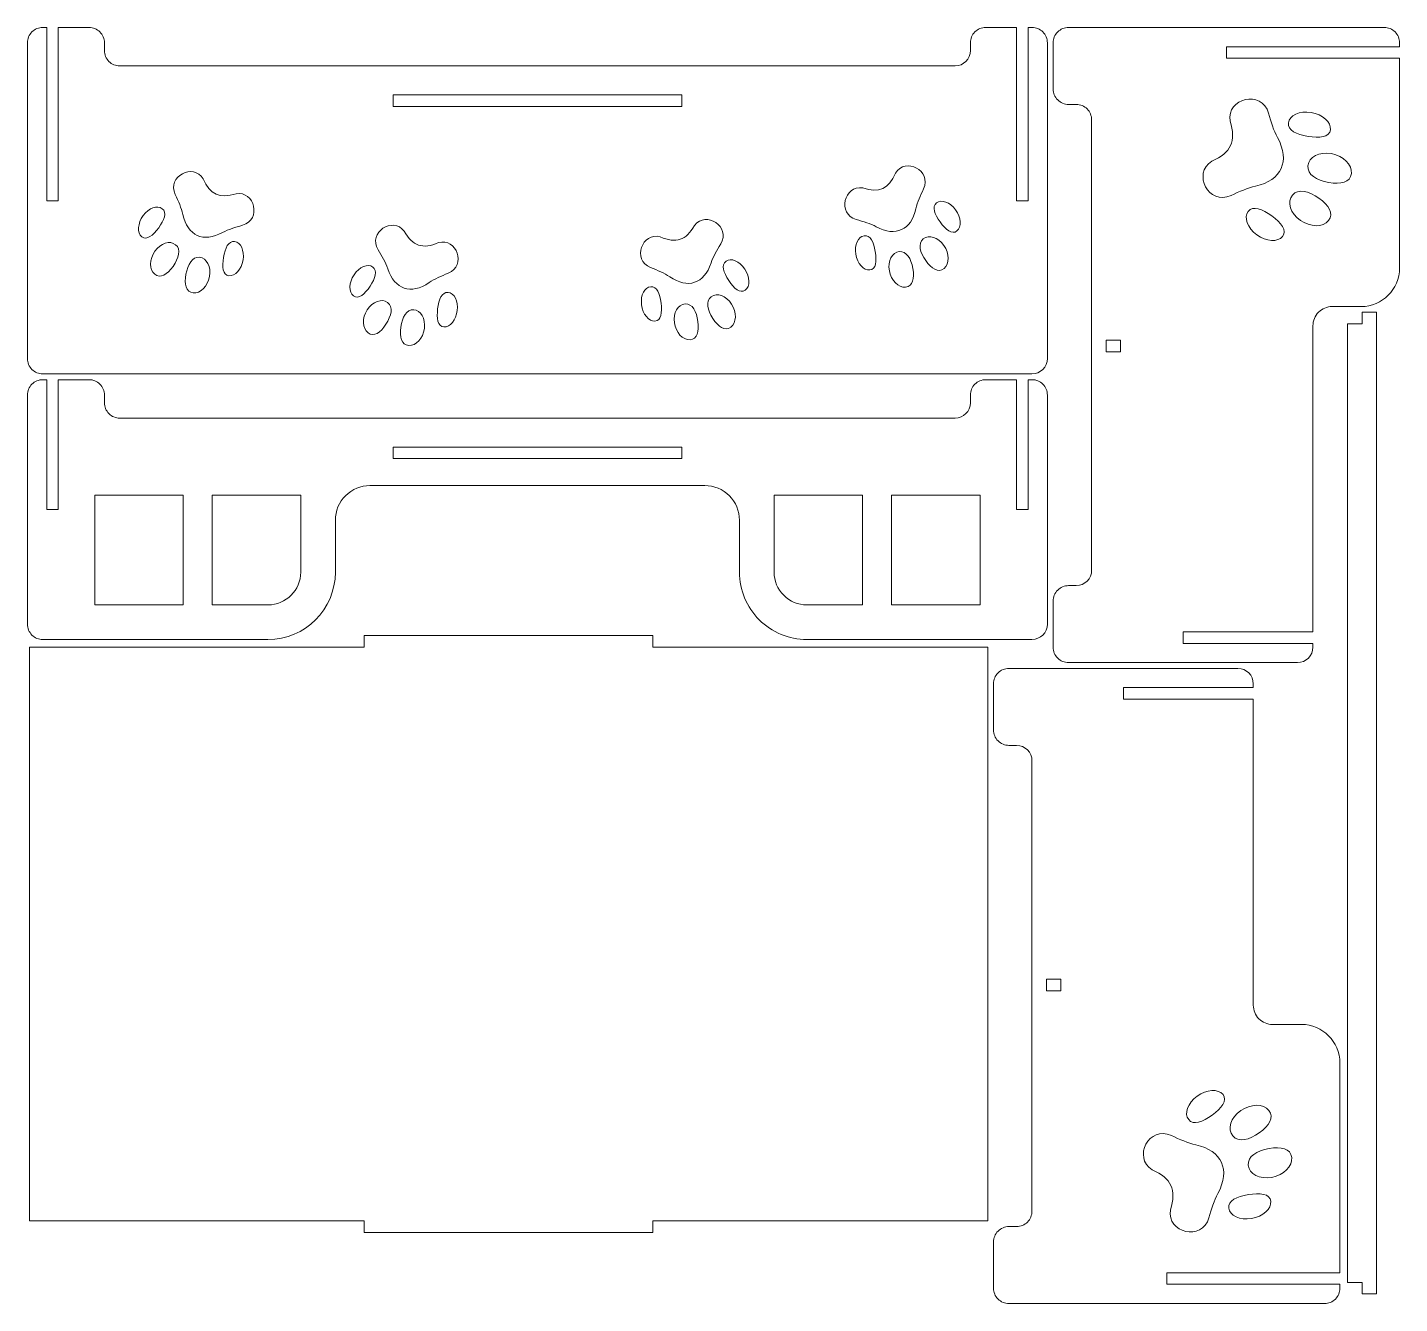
# Model space of a CAD drawing. Header units: millimetres. Extents: x -356 to 356, y -332 to 332.
import ezdxf

# ---------------------------------------------------------------- set-up
doc = ezdxf.new("R2010")
doc.units = ezdxf.units.MM
doc.header["$MEASUREMENT"] = 0
doc.layers.add('Camada 1', color=7, linetype='Continuous')

msp = doc.modelspace()

# ---------------------------------------------------------------- linework, layer by layer
at = {"layer": 'Camada 1', "color": 250, "lineweight": 20}
for points, knots in [([(125.5, 311.5), (125.5, 311.5), (-308.5, 311.5), (-308.5, 311.5), (-308.5, 311.5), (-310.6217, 311.5), (-312.6566, 312.3429), (-314.1569, 313.8431), (-314.1569, 313.8431), (-315.6571, 315.3434), (-316.5, 317.3783), (-316.5, 319.5), (-316.5, 319.5), (-316.5, 319.5), (-316.5, 323.5), (-316.5, 323.5), (-316.5, 323.5), (-316.5, 325.6217), (-317.3429, 327.6566), (-318.8431, 329.1569), (-318.8431, 329.1569), (-320.3434, 330.6571), (-322.3783, 331.5), (-324.5, 331.5), (-324.5, 331.5), (-324.5, 331.5), (-340.5, 331.5), (-340.5, 331.5), (-340.5, 331.5), (-340.5, 331.5), (-340.5, 241.5), (-340.5, 241.5), (-340.5, 241.5), (-340.5, 241.5), (-346.5, 241.5), (-346.5, 241.5), (-346.5, 241.5), (-346.5, 241.5), (-346.5, 331.5), (-346.5, 331.5), (-346.5, 331.5), (-346.5, 331.5), (-348.5, 331.5), (-348.5, 331.5), (-348.5, 331.5), (-350.6217, 331.5), (-352.6566, 330.6571), (-354.1569, 329.1569), (-354.1569, 329.1569), (-355.6571, 327.6566), (-356.5, 325.6217), (-356.5, 323.5), (-356.5, 323.5), (-356.5, 323.5), (-356.5, 159.5), (-356.5, 159.5), (-356.5, 159.5), (-356.5, 157.3783), (-355.6571, 155.3434), (-354.1569, 153.8431), (-354.1569, 153.8431), (-352.6566, 152.3429), (-350.6217, 151.5), (-348.5, 151.5), (-348.5, 151.5), (-150.8762, 151.5), (164.834, 151.5), (165.5, 151.5), (165.5, 151.5), (169.9183, 151.5), (173.5, 155.0817), (173.5, 159.5), (173.5, 159.5), (173.5, 159.5), (173.5, 323.5), (173.5, 323.5), (173.5, 323.5), (173.5, 325.6217), (172.6571, 327.6566), (171.1569, 329.1569), (171.1569, 329.1569), (169.6566, 330.6571), (167.6217, 331.5), (165.5, 331.5), (165.5, 331.5), (165.5, 331.5), (163.5, 331.5), (163.5, 331.5), (163.5, 331.5), (163.5, 331.5), (163.5, 241.5), (163.5, 241.5), (163.5, 241.5), (163.5, 241.5), (157.5, 241.5), (157.5, 241.5), (157.5, 241.5), (157.5, 241.5), (157.5, 331.5), (157.5, 331.5), (157.5, 331.5), (157.5, 331.5), (141.5, 331.5), (141.5, 331.5), (141.5, 331.5), (139.3784, 331.5), (137.3433, 330.6571), (135.8431, 329.1569), (135.8431, 329.1569), (134.3429, 327.6567), (133.5, 325.6217), (133.5, 323.5), (133.5, 323.5), (133.5, 323.5), (133.5, 319.5), (133.5, 319.5), (133.5, 319.5), (133.5, 315.0817), (129.9183, 311.5), (125.5, 311.5)], [0, 0, 0, 0, 0.03225806, 0.03225806, 0.03225806, 0.03225806, 0.06451613, 0.06451613, 0.06451613, 0.06451613, 0.09677419, 0.09677419, 0.09677419, 0.09677419, 0.12903226, 0.12903226, 0.12903226, 0.12903226, 0.16129032, 0.16129032, 0.16129032, 0.16129032, 0.19354839, 0.19354839, 0.19354839, 0.19354839, 0.22580645, 0.22580645, 0.22580645, 0.22580645, 0.25806452, 0.25806452, 0.25806452, 0.25806452, 0.29032258, 0.29032258, 0.29032258, 0.29032258, 0.32258065, 0.32258065, 0.32258065, 0.32258065, 0.35483871, 0.35483871, 0.35483871, 0.35483871, 0.38709677, 0.38709677, 0.38709677, 0.38709677, 0.41935484, 0.41935484, 0.41935484, 0.41935484, 0.4516129, 0.4516129, 0.4516129, 0.4516129, 0.48387097, 0.48387097, 0.48387097, 0.48387097, 0.51612903, 0.51612903, 0.51612903, 0.51612903, 0.5483871, 0.5483871, 0.5483871, 0.5483871, 0.58064516, 0.58064516, 0.58064516, 0.58064516, 0.61290323, 0.61290323, 0.61290323, 0.61290323, 0.64516129, 0.64516129, 0.64516129, 0.64516129, 0.67741935, 0.67741935, 0.67741935, 0.67741935, 0.70967742, 0.70967742, 0.70967742, 0.70967742, 0.74193548, 0.74193548, 0.74193548, 0.74193548, 0.77419355, 0.77419355, 0.77419355, 0.77419355, 0.80645161, 0.80645161, 0.80645161, 0.80645161, 0.83870968, 0.83870968, 0.83870968, 0.83870968, 0.87096774, 0.87096774, 0.87096774, 0.87096774, 0.90322581, 0.90322581, 0.90322581, 0.90322581, 0.93548387, 0.93548387, 0.93548387, 0.93548387, 1, 1, 1, 1]), ([(196.5, 283.5), (196.5, 283.5), (196.5, 49.5), (196.5, 49.5), (196.5, 49.5), (196.5, 45.0817), (192.9183, 41.5), (188.5, 41.5), (188.5, 41.5), (188.5, 41.5), (184.5, 41.5), (184.5, 41.5), (184.5, 41.5), (182.3783, 41.5), (180.3434, 40.6571), (178.8431, 39.1569), (178.8431, 39.1569), (177.3429, 37.6566), (176.5, 35.6217), (176.5, 33.5), (176.5, 33.5), (176.5, 33.5), (176.5, 16.5), (176.5, 16.5), (176.5, 16.5), (176.5, 16.5), (176.5, 11.5), (176.5, 11.5), (176.5, 11.5), (176.5, 11.5), (176.5, 9.5), (176.5, 9.5), (176.5, 9.5), (176.5, 7.3783), (177.3429, 5.3434), (178.8431, 3.8431), (178.8431, 3.8431), (180.3434, 2.3429), (182.3783, 1.5), (184.5, 1.5), (184.5, 1.5), (184.5, 1.5), (303.5, 1.5), (303.5, 1.5), (303.5, 1.5), (307.9183, 1.5), (311.5, 5.0817), (311.5, 9.5), (311.5, 9.5), (311.5, 9.5), (311.5, 11.5), (311.5, 11.5), (311.5, 11.5), (311.5, 11.5), (244, 11.5), (244, 11.5), (244, 11.5), (244, 11.5), (244, 17.5), (244, 17.5), (244, 17.5), (244, 17.5), (311.5, 17.5), (311.5, 17.5), (311.5, 17.5), (311.5, 17.5), (311.5, 176.5), (311.5, 176.5), (311.5, 176.5), (311.5, 179.1522), (312.5536, 181.6957), (314.4289, 183.5711), (314.4289, 183.5711), (316.3043, 185.4464), (318.8478, 186.5), (321.5, 186.5), (321.5, 186.5), (321.5, 186.5), (336.5, 186.5), (336.5, 186.5), (336.5, 186.5), (347.5457, 186.5), (356.4999, 195.4542), (356.5, 206.5), (356.5, 206.5), (356.5, 206.5), (356.5, 315.5), (356.5, 315.5), (356.5, 315.5), (356.5, 315.5), (266.5, 315.5), (266.5, 315.5), (266.5, 315.5), (266.5, 315.5), (266.5, 321.5), (266.5, 321.5), (266.5, 321.5), (266.5, 321.5), (356.5, 321.5), (356.5, 321.5), (356.5, 321.5), (356.5, 321.5), (356.5, 323.5), (356.5, 323.5), (356.5, 323.5), (356.5, 325.6217), (355.6571, 327.6566), (354.1569, 329.1569), (354.1569, 329.1569), (352.6566, 330.6571), (350.6217, 331.5), (348.5, 331.5), (348.5, 331.5), (348.5, 331.5), (184.5, 331.5), (184.5, 331.5), (184.5, 331.5), (182.3783, 331.5), (180.3434, 330.6571), (178.8431, 329.1569), (178.8431, 329.1569), (177.3429, 327.6566), (176.5, 325.6217), (176.5, 323.5), (176.5, 323.5), (176.5, 315.5), (176.5, 307.5), (176.5, 299.5), (176.5, 299.5), (176.5, 297.3783), (177.3429, 295.3434), (178.8431, 293.8431), (178.8431, 293.8431), (180.3434, 292.3429), (182.3783, 291.5), (184.5, 291.5), (184.5, 291.5), (184.5, 291.5), (188.5, 291.5), (188.5, 291.5), (188.5, 291.5), (190.6217, 291.5), (192.6566, 290.6571), (194.1569, 289.1569), (194.1569, 289.1569), (195.6571, 287.6566), (196.5, 285.6217), (196.5, 283.5)], [0, 0, 0, 0, 0.02631579, 0.02631579, 0.02631579, 0.02631579, 0.05263158, 0.05263158, 0.05263158, 0.05263158, 0.07894737, 0.07894737, 0.07894737, 0.07894737, 0.10526316, 0.10526316, 0.10526316, 0.10526316, 0.13157895, 0.13157895, 0.13157895, 0.13157895, 0.15789474, 0.15789474, 0.15789474, 0.15789474, 0.18421053, 0.18421053, 0.18421053, 0.18421053, 0.21052632, 0.21052632, 0.21052632, 0.21052632, 0.23684211, 0.23684211, 0.23684211, 0.23684211, 0.26315789, 0.26315789, 0.26315789, 0.26315789, 0.28947368, 0.28947368, 0.28947368, 0.28947368, 0.31578947, 0.31578947, 0.31578947, 0.31578947, 0.34210526, 0.34210526, 0.34210526, 0.34210526, 0.36842105, 0.36842105, 0.36842105, 0.36842105, 0.39473684, 0.39473684, 0.39473684, 0.39473684, 0.42105263, 0.42105263, 0.42105263, 0.42105263, 0.44736842, 0.44736842, 0.44736842, 0.44736842, 0.47368421, 0.47368421, 0.47368421, 0.47368421, 0.5, 0.5, 0.5, 0.5, 0.52631579, 0.52631579, 0.52631579, 0.52631579, 0.55263158, 0.55263158, 0.55263158, 0.55263158, 0.57894737, 0.57894737, 0.57894737, 0.57894737, 0.60526316, 0.60526316, 0.60526316, 0.60526316, 0.63157895, 0.63157895, 0.63157895, 0.63157895, 0.65789474, 0.65789474, 0.65789474, 0.65789474, 0.68421053, 0.68421053, 0.68421053, 0.68421053, 0.71052632, 0.71052632, 0.71052632, 0.71052632, 0.73684211, 0.73684211, 0.73684211, 0.73684211, 0.76315789, 0.76315789, 0.76315789, 0.76315789, 0.78947368, 0.78947368, 0.78947368, 0.78947368, 0.81578947, 0.81578947, 0.81578947, 0.81578947, 0.84210526, 0.84210526, 0.84210526, 0.84210526, 0.86842105, 0.86842105, 0.86842105, 0.86842105, 0.89473684, 0.89473684, 0.89473684, 0.89473684, 0.92105263, 0.92105263, 0.92105263, 0.92105263, 0.94736842, 0.94736842, 0.94736842, 0.94736842, 1, 1, 1, 1]), ([(-16.5, 290.5), (-16.5, 290.5), (-166.5, 290.5), (-166.5, 290.5), (-166.5, 290.5), (-166.5, 290.5), (-166.5, 296.5), (-166.5, 296.5), (-166.5, 296.5), (-166.5, 296.5), (-16.5, 296.5), (-16.5, 296.5), (-16.5, 296.5), (-16.5, 296.5), (-16.5, 290.5), (-16.5, 290.5)], [0, 0, 0, 0, 0.2, 0.2, 0.2, 0.2, 0.4, 0.4, 0.4, 0.4, 0.6, 0.6, 0.6, 0.6, 1, 1, 1, 1]), ([(268.9497, 244.1857), (257.2476, 238.731), (248.7182, 255.7712), (258.906, 261.9999), (258.906, 261.9999), (268.9631, 266.2998), (271.7731, 272.4693), (268.4253, 282.8806), (268.4253, 282.8806), (266.4479, 294.6578), (284.9022, 299.3946), (288.4619, 286.9843), (288.4619, 286.9843), (289.7949, 282.3419), (291.0432, 278.0461), (293.0906, 274.2612), (293.0906, 274.2612), (299.7288, 261.9897), (295.2034, 252.0725), (281.5878, 249.0345), (281.5878, 249.0345), (277.3892, 248.0992), (273.3286, 246.223), (268.9497, 244.1857)], [0, 0, 0, 0, 0.14285714, 0.14285714, 0.14285714, 0.14285714, 0.28571429, 0.28571429, 0.28571429, 0.28571429, 0.42857143, 0.42857143, 0.42857143, 0.42857143, 0.57142857, 0.57142857, 0.57142857, 0.57142857, 0.71428571, 0.71428571, 0.71428571, 0.71428571, 1, 1, 1, 1]), ([(308.9293, 274.8837), (302.9187, 275.8713), (298.3381, 277.9921), (298.8006, 281.9384), (298.8006, 281.9384), (299.2562, 285.8822), (304.5074, 288.2804), (310.518, 287.2928), (310.518, 287.2928), (316.5287, 286.3006), (321.0308, 282.3022), (320.5705, 278.3583), (320.5705, 278.3583), (320.1127, 274.4121), (314.9447, 273.8916), (308.9293, 274.8837)], [0, 0, 0, 0, 0.2, 0.2, 0.2, 0.2, 0.4, 0.4, 0.4, 0.4, 0.6, 0.6, 0.6, 0.6, 1, 1, 1, 1]), ([(77.5401, 248.0917), (86.0443, 245.3572), (91.0837, 247.6525), (94.5961, 255.8673), (94.5961, 255.8673), (99.6838, 264.189), (113.6027, 257.222), (109.1471, 247.6634), (109.1471, 247.6634), (107.483, 244.0866), (105.9505, 240.7697), (105.1865, 237.3402), (105.1865, 237.3402), (102.705, 226.2187), (94.6043, 222.5222), (84.5807, 227.9445), (84.5807, 227.9445), (81.4891, 229.6168), (77.9802, 230.6365), (74.1881, 231.7253), (74.1881, 231.7253), (64.051, 234.633), (67.9202, 249.7069), (77.5401, 248.0917)], [0, 0, 0, 0, 0.14285714, 0.14285714, 0.14285714, 0.14285714, 0.28571429, 0.28571429, 0.28571429, 0.28571429, 0.42857143, 0.42857143, 0.42857143, 0.42857143, 0.57142857, 0.57142857, 0.57142857, 0.57142857, 0.71428571, 0.71428571, 0.71428571, 0.71428571, 1, 1, 1, 1]), ([(308.8652, 259.6314), (309.3635, 264.2431), (314.8298, 267.071), (321.068, 265.9482), (321.068, 265.9482), (327.3087, 264.8184), (331.9644, 260.1776), (331.466, 255.566), (331.466, 255.566), (330.97, 250.9568), (325.9061, 249.8674), (319.6655, 250.9925), (319.6655, 250.9925), (313.425, 252.1176), (308.3692, 255.0222), (308.8652, 259.6314)], [0, 0, 0, 0, 0.2, 0.2, 0.2, 0.2, 0.4, 0.4, 0.4, 0.4, 0.6, 0.6, 0.6, 0.6, 1, 1, 1, 1]), ([(-248.0871, 245.0982), (-238.4671, 246.7135), (-234.598, 231.6395), (-244.735, 228.7319), (-244.735, 228.7319), (-248.5271, 227.643), (-252.036, 226.6233), (-255.1276, 224.951), (-255.1276, 224.951), (-265.1513, 219.5287), (-273.252, 223.2252), (-275.7335, 234.3467), (-275.7335, 234.3467), (-276.4974, 237.7763), (-278.0299, 241.0931), (-279.6941, 244.6699), (-279.6941, 244.6699), (-284.1497, 254.2285), (-270.2307, 261.1955), (-265.143, 252.8739), (-265.143, 252.8739), (-261.6307, 244.659), (-256.5913, 242.3637), (-248.0871, 245.0982)], [0, 0, 0, 0, 0.14285714, 0.14285714, 0.14285714, 0.14285714, 0.28571429, 0.28571429, 0.28571429, 0.28571429, 0.42857143, 0.42857143, 0.42857143, 0.42857143, 0.57142857, 0.57142857, 0.57142857, 0.57142857, 0.71428571, 0.71428571, 0.71428571, 0.71428571, 1, 1, 1, 1]), ([(300.8644, 244.4017), (303.7959, 247.9942), (309.4155, 246.4371), (314.6002, 242.786), (314.6002, 242.786), (319.785, 239.1349), (322.5658, 234.7652), (319.6343, 231.1726), (319.6343, 231.1726), (316.7027, 227.5801), (310.1283, 227.6331), (304.9413, 231.2818), (304.9413, 231.2818), (299.7612, 234.9331), (297.9328, 240.8092), (300.8644, 244.4017)], [0, 0, 0, 0, 0.2, 0.2, 0.2, 0.2, 0.4, 0.4, 0.4, 0.4, 0.6, 0.6, 0.6, 0.6, 1, 1, 1, 1]), ([(-296.3496, 233.735), (-293.4213, 237.7574), (-288.9958, 239.3779), (-286.4648, 237.3451), (-286.4648, 237.3451), (-283.9339, 235.3162), (-285.3785, 231.4541), (-288.3048, 227.4299), (-288.3048, 227.4299), (-291.231, 223.4019), (-294.5377, 220.7408), (-297.0667, 222.7717), (-297.0667, 222.7717), (-299.5996, 224.8025), (-299.2739, 229.709), (-296.3496, 233.735)], [0, 0, 0, 0, 0.2, 0.2, 0.2, 0.2, 0.4, 0.4, 0.4, 0.4, 0.6, 0.6, 0.6, 0.6, 1, 1, 1, 1]), ([(-9.8677, 228.6715), (-3.9377, 236.4166), (9.1767, 228.0376), (3.7505, 218.9949), (3.7505, 218.9949), (1.7215, 215.6113), (-0.1478, 212.4715), (-1.2666, 209.1394), (-1.2666, 209.1394), (-4.894, 198.3359), (-13.338, 195.5103), (-22.741, 201.947), (-22.741, 201.947), (-25.6396, 203.9327), (-29.0232, 205.3116), (-32.6804, 206.7907), (-32.6804, 206.7907), (-42.46, 210.7378), (-37.0392, 225.3285), (-27.6416, 222.717), (-27.6416, 222.717), (-19.4685, 219.1086), (-14.2184, 220.8695), (-9.8677, 228.6715)], [0, 0, 0, 0, 0.14285714, 0.14285714, 0.14285714, 0.14285714, 0.28571429, 0.28571429, 0.28571429, 0.28571429, 0.42857143, 0.42857143, 0.42857143, 0.42857143, 0.57142857, 0.57142857, 0.57142857, 0.57142857, 0.71428571, 0.71428571, 0.71428571, 0.71428571, 1, 1, 1, 1]), ([(117.7578, 230.4234), (114.8315, 234.4476), (113.387, 238.3096), (115.9178, 240.3386), (115.9178, 240.3386), (118.4488, 242.3713), (122.8743, 240.7509), (125.8026, 236.7285), (125.8026, 236.7285), (128.7269, 232.7025), (129.0526, 227.796), (126.5198, 225.7652), (126.5198, 225.7652), (123.9907, 223.7343), (120.684, 226.3954), (117.7578, 230.4234)], [0, 0, 0, 0, 0.2, 0.2, 0.2, 0.2, 0.4, 0.4, 0.4, 0.4, 0.6, 0.6, 0.6, 0.6, 1, 1, 1, 1]), ([(277.9171, 235.8967), (280.401, 238.9951), (285.1291, 237.2266), (290.0558, 233.644), (290.0558, 233.644), (294.9871, 230.0617), (298.2449, 226.0134), (295.7585, 222.9172), (295.7585, 222.9172), (293.2723, 219.8164), (287.2656, 220.2151), (282.3367, 223.7952), (282.3367, 223.7952), (277.4124, 227.3802), (275.4285, 232.7981), (277.9171, 235.8967)], [0, 0, 0, 0, 0.2, 0.2, 0.2, 0.2, 0.4, 0.4, 0.4, 0.4, 0.6, 0.6, 0.6, 0.6, 1, 1, 1, 1]), ([(-142.9053, 219.7236), (-133.5078, 222.3351), (-128.087, 207.7443), (-137.8666, 203.7972), (-137.8666, 203.7972), (-141.5237, 202.3181), (-144.9073, 200.9392), (-147.806, 198.9535), (-147.806, 198.9535), (-157.209, 192.5169), (-165.653, 195.3424), (-169.2804, 206.146), (-169.2804, 206.146), (-170.3992, 209.4781), (-172.2684, 212.6178), (-174.2975, 216.0014), (-174.2975, 216.0014), (-179.7237, 225.0441), (-166.6093, 233.4231), (-160.6792, 225.678), (-160.6792, 225.678), (-156.3285, 217.876), (-151.0785, 216.1152), (-142.9053, 219.7236)], [0, 0, 0, 0, 0.14285714, 0.14285714, 0.14285714, 0.14285714, 0.28571429, 0.28571429, 0.28571429, 0.28571429, 0.42857143, 0.42857143, 0.42857143, 0.42857143, 0.57142857, 0.57142857, 0.57142857, 0.57142857, 0.71428571, 0.71428571, 0.71428571, 0.71428571, 1, 1, 1, 1]), ([(73.9361, 213.7094), (73.1295, 218.619), (75.0884, 222.9082), (78.3097, 223.2804), (78.3097, 223.2804), (81.5332, 223.6582), (83.2656, 219.9166), (84.0722, 215.007), (84.0722, 215.007), (84.8825, 210.0934), (84.4574, 205.8722), (81.2341, 205.4981), (81.2341, 205.4981), (78.0126, 205.1222), (74.7466, 208.7996), (73.9361, 213.7094)], [0, 0, 0, 0, 0.2, 0.2, 0.2, 0.2, 0.4, 0.4, 0.4, 0.4, 0.6, 0.6, 0.6, 0.6, 1, 1, 1, 1]), ([(108.9707, 221.5946), (111.9051, 223.9892), (116.7049, 222.4957), (119.6874, 218.2645), (119.6874, 218.2645), (122.6677, 214.0276), (122.711, 208.6575), (119.7765, 206.2629), (119.7765, 206.2629), (116.8421, 203.8684), (113.2728, 206.1398), (110.2904, 210.3748), (110.2904, 210.3748), (107.3081, 214.6099), (106.0362, 219.2001), (108.9707, 221.5946)], [0, 0, 0, 0, 0.2, 0.2, 0.2, 0.2, 0.4, 0.4, 0.4, 0.4, 0.6, 0.6, 0.6, 0.6, 1, 1, 1, 1]), ([(-279.5176, 218.6012), (-276.5832, 216.2066), (-277.8551, 211.6164), (-280.8374, 207.3814), (-280.8374, 207.3814), (-283.8197, 203.1463), (-287.389, 200.8749), (-290.3235, 203.2694), (-290.3235, 203.2694), (-293.2579, 205.664), (-293.2147, 211.0342), (-290.2343, 215.2711), (-290.2343, 215.2711), (-287.2519, 219.5023), (-282.4521, 220.9957), (-279.5176, 218.6012)], [0, 0, 0, 0, 0.2, 0.2, 0.2, 0.2, 0.4, 0.4, 0.4, 0.4, 0.6, 0.6, 0.6, 0.6, 1, 1, 1, 1]), ([(-248.8567, 220.2869), (-245.6353, 219.9147), (-243.6764, 215.6255), (-244.4831, 210.7159), (-244.4831, 210.7159), (-245.2935, 205.8062), (-248.5596, 202.1287), (-251.7811, 202.5047), (-251.7811, 202.5047), (-255.0044, 202.8787), (-255.4295, 207.1), (-254.6192, 212.0135), (-254.6192, 212.0135), (-253.8125, 216.9231), (-252.0802, 220.6647), (-248.8567, 220.2869)], [0, 0, 0, 0, 0.2, 0.2, 0.2, 0.2, 0.4, 0.4, 0.4, 0.4, 0.6, 0.6, 0.6, 0.6, 1, 1, 1, 1]), ([(91.371, 205.0918), (90.4538, 210.1873), (92.7637, 214.6523), (96.5306, 215.0594), (96.5306, 215.0594), (100.2956, 215.4645), (102.6682, 211.3348), (103.5872, 206.2374), (103.5872, 206.2374), (104.5062, 201.1399), (103.6164, 197.0036), (99.8514, 196.5984), (99.8514, 196.5984), (96.0845, 196.1914), (92.2938, 199.9942), (91.371, 205.0918)], [0, 0, 0, 0, 0.2, 0.2, 0.2, 0.2, 0.4, 0.4, 0.4, 0.4, 0.6, 0.6, 0.6, 0.6, 1, 1, 1, 1]), ([(-267.0776, 212.0659), (-263.3107, 211.6588), (-261.0008, 207.1938), (-261.9179, 202.0983), (-261.9179, 202.0983), (-262.8408, 197.0007), (-266.6315, 193.1979), (-270.3984, 193.6049), (-270.3984, 193.6049), (-274.1633, 194.0101), (-275.0532, 198.1464), (-274.1341, 203.2439), (-274.1341, 203.2439), (-273.2151, 208.3414), (-270.8425, 212.4711), (-267.0776, 212.0659)], [0, 0, 0, 0, 0.2, 0.2, 0.2, 0.2, 0.4, 0.4, 0.4, 0.4, 0.6, 0.6, 0.6, 0.6, 1, 1, 1, 1]), ([(-186.7752, 203.0035), (-184.0147, 207.1429), (-179.6559, 208.9417), (-177.0471, 207.0156), (-177.0471, 207.0156), (-174.4329, 205.0922), (-175.7197, 201.1749), (-178.4802, 197.0355), (-178.4802, 197.0355), (-181.2407, 192.8907), (-184.4319, 190.095), (-187.0434, 192.0211), (-187.0434, 192.0211), (-189.6549, 193.9445), (-189.533, 198.8614), (-186.7752, 203.0035)], [0, 0, 0, 0, 0.2, 0.2, 0.2, 0.2, 0.4, 0.4, 0.4, 0.4, 0.6, 0.6, 0.6, 0.6, 1, 1, 1, 1]), ([(6.5002, 210.009), (9.109, 211.9351), (13.4678, 210.1364), (16.2283, 205.997), (16.2283, 205.997), (18.9861, 201.8549), (19.108, 196.938), (16.4965, 195.0146), (16.4965, 195.0146), (13.885, 193.0885), (10.6938, 195.8842), (7.9333, 200.029), (7.9333, 200.029), (5.1728, 204.1684), (3.886, 208.0856), (6.5002, 210.009)], [0, 0, 0, 0, 0.2, 0.2, 0.2, 0.2, 0.4, 0.4, 0.4, 0.4, 0.6, 0.6, 0.6, 0.6, 1, 1, 1, 1]), ([(-133.1529, 184.4386), (-133.7624, 179.5), (-136.8724, 175.6911), (-140.1096, 175.935), (-140.1096, 175.935), (-143.3442, 176.1761), (-143.9456, 180.3778), (-143.3361, 185.319), (-143.3361, 185.319), (-142.7293, 190.2576), (-141.1499, 194.0664), (-137.9153, 193.8226), (-137.9153, 193.8226), (-134.678, 193.5815), (-132.5488, 189.3771), (-133.1529, 184.4386)], [0, 0, 0, 0, 0.2, 0.2, 0.2, 0.2, 0.4, 0.4, 0.4, 0.4, 0.6, 0.6, 0.6, 0.6, 1, 1, 1, 1]), ([(-32.6316, 196.8161), (-29.3971, 197.0599), (-27.8177, 193.251), (-27.2109, 188.3125), (-27.2109, 188.3125), (-26.6013, 183.3712), (-27.2027, 179.1695), (-30.4373, 178.9284), (-30.4373, 178.9284), (-33.6746, 178.6846), (-36.7846, 182.4935), (-37.3941, 187.432), (-37.3941, 187.432), (-37.9982, 192.3706), (-35.8689, 196.575), (-32.6316, 196.8161)], [0, 0, 0, 0, 0.2, 0.2, 0.2, 0.2, 0.4, 0.4, 0.4, 0.4, 0.6, 0.6, 0.6, 0.6, 1, 1, 1, 1]), ([(9.3636, 187.8005), (12.1675, 183.4444), (11.9914, 178.0778), (8.96, 175.8049), (8.96, 175.8049), (5.9313, 173.5321), (2.4583, 175.9485), (-0.3482, 180.3019), (-0.3482, 180.3019), (-3.1548, 184.6553), (-4.2384, 189.2931), (-1.2097, 191.566), (-1.2097, 191.566), (1.8217, 193.8389), (6.5571, 192.1512), (9.3636, 187.8005)], [0, 0, 0, 0, 0.2, 0.2, 0.2, 0.2, 0.4, 0.4, 0.4, 0.4, 0.6, 0.6, 0.6, 0.6, 1, 1, 1, 1]), ([(-169.3373, 188.5725), (-166.3086, 186.2997), (-167.3922, 181.6618), (-170.1987, 177.3084), (-170.1987, 177.3084), (-173.0053, 172.955), (-176.4782, 170.5386), (-179.5069, 172.8115), (-179.5069, 172.8115), (-182.5383, 175.0843), (-182.7144, 180.4509), (-179.9106, 184.807), (-179.9106, 184.807), (-177.104, 189.1577), (-172.3687, 190.8454), (-169.3373, 188.5725)], [0, 0, 0, 0, 0.2, 0.2, 0.2, 0.2, 0.4, 0.4, 0.4, 0.4, 0.6, 0.6, 0.6, 0.6, 1, 1, 1, 1]), ([(-14.7629, 187.8547), (-10.9838, 188.1066), (-8.7814, 183.8832), (-8.0716, 178.7523), (-8.0716, 178.7523), (-7.3619, 173.6215), (-8.4211, 169.5254), (-12.2002, 169.2735), (-12.2002, 169.2735), (-15.9793, 169.0215), (-19.6121, 172.9767), (-20.3245, 178.1076), (-20.3245, 178.1076), (-21.0316, 183.2358), (-18.542, 187.6027), (-14.7629, 187.8547)], [0, 0, 0, 0, 0.2, 0.2, 0.2, 0.2, 0.4, 0.4, 0.4, 0.4, 0.6, 0.6, 0.6, 0.6, 1, 1, 1, 1]), ([(-150.2224, 175.1141), (-150.9349, 169.9832), (-154.5677, 166.0281), (-158.3468, 166.28), (-158.3468, 166.28), (-162.1259, 166.5319), (-163.1851, 170.628), (-162.4753, 175.7589), (-162.4753, 175.7589), (-161.7656, 180.8898), (-159.5631, 185.1131), (-155.784, 184.8612), (-155.784, 184.8612), (-152.0049, 184.6092), (-149.5154, 180.2423), (-150.2224, 175.1141)], [0, 0, 0, 0, 0.2, 0.2, 0.2, 0.2, 0.4, 0.4, 0.4, 0.4, 0.6, 0.6, 0.6, 0.6, 1, 1, 1, 1]), ([(344.5, 177.5), (344.5, 177.5), (344.5, -320.5), (344.5, -320.5), (344.5, -320.5), (344.5, -320.5), (344.5, -326.5), (344.5, -326.5), (344.5, -326.5), (344.5, -326.5), (337, -326.5), (337, -326.5), (337, -326.5), (337, -326.5), (337, -320.5), (337, -320.5), (337, -320.5), (337, -320.5), (329.5, -320.5), (329.5, -320.5), (329.5, -320.5), (329.5, -320.5), (329.5, 177.5), (329.5, 177.5), (329.5, 177.5), (329.5, 177.5), (337, 177.5), (337, 177.5), (337, 177.5), (337, 177.5), (337, 183.5), (337, 183.5), (337, 183.5), (337, 183.5), (344.5, 183.5), (344.5, 183.5), (344.5, 183.5), (344.5, 183.5), (344.5, 177.5), (344.5, 177.5)], [0, 0, 0, 0, 0.09090909, 0.09090909, 0.09090909, 0.09090909, 0.18181818, 0.18181818, 0.18181818, 0.18181818, 0.27272727, 0.27272727, 0.27272727, 0.27272727, 0.36363636, 0.36363636, 0.36363636, 0.36363636, 0.45454545, 0.45454545, 0.45454545, 0.45454545, 0.54545455, 0.54545455, 0.54545455, 0.54545455, 0.63636364, 0.63636364, 0.63636364, 0.63636364, 0.72727273, 0.72727273, 0.72727273, 0.72727273, 0.81818182, 0.81818182, 0.81818182, 0.81818182, 1, 1, 1, 1]), ([(204, 169), (204, 169), (211.5, 169), (211.5, 169), (211.5, 169), (211.5, 169), (211.5, 163), (211.5, 163), (211.5, 163), (211.5, 163), (204, 163), (204, 163), (204, 163), (204, 163), (204, 169), (204, 169)], [0, 0, 0, 0, 0.2, 0.2, 0.2, 0.2, 0.4, 0.4, 0.4, 0.4, 0.6, 0.6, 0.6, 0.6, 1, 1, 1, 1]), ([(-341.5, 13.5), (-341.5, 13.5), (-346.5, 13.5), (-346.5, 13.5), (-346.5, 13.5), (-346.5, 13.5), (-348.5, 13.5), (-348.5, 13.5), (-348.5, 13.5), (-350.6217, 13.5), (-352.6566, 14.3429), (-354.1569, 15.8431), (-354.1569, 15.8431), (-355.6571, 17.3434), (-356.5, 19.3783), (-356.5, 21.5), (-356.5, 21.5), (-356.5, 21.5), (-356.5, 140.5), (-356.5, 140.5), (-356.5, 140.5), (-356.5, 142.6217), (-355.6571, 144.6566), (-354.1569, 146.1569), (-354.1569, 146.1569), (-352.6566, 147.6571), (-350.6217, 148.5), (-348.5, 148.5), (-348.5, 148.5), (-348.5, 148.5), (-346.5, 148.5), (-346.5, 148.5), (-346.5, 148.5), (-346.5, 148.5), (-346.5, 81), (-346.5, 81), (-346.5, 81), (-346.5, 81), (-340.5, 81), (-340.5, 81), (-340.5, 81), (-340.5, 81), (-340.5, 148.5), (-340.5, 148.5), (-340.5, 148.5), (-340.5, 148.5), (-324.5, 148.5), (-324.5, 148.5), (-324.5, 148.5), (-322.3783, 148.5), (-320.3434, 147.6571), (-318.8431, 146.1569), (-318.8431, 146.1569), (-317.3429, 144.6566), (-316.5, 142.6217), (-316.5, 140.5), (-316.5, 140.5), (-316.5, 140.5), (-316.5, 136.5), (-316.5, 136.5), (-316.5, 136.5), (-316.5, 134.3783), (-315.6571, 132.3434), (-314.1569, 130.8431), (-314.1569, 130.8431), (-312.6566, 129.3429), (-310.6217, 128.5), (-308.5, 128.5), (-308.5, 128.5), (-308.5, 128.5), (125.5, 128.5), (125.5, 128.5), (125.5, 128.5), (129.9183, 128.5), (133.5, 132.0817), (133.5, 136.5), (133.5, 136.5), (133.5, 136.5), (133.5, 140.5), (133.5, 140.5), (133.5, 140.5), (133.5, 142.6217), (134.3429, 144.6567), (135.8431, 146.1569), (135.8431, 146.1569), (137.3433, 147.6571), (139.3783, 148.5), (141.5, 148.5), (141.5, 148.5), (141.5, 148.5), (157.5, 148.5), (157.5, 148.5), (157.5, 148.5), (157.5, 148.5), (157.5, 81), (157.5, 81), (157.5, 81), (157.5, 81), (163.5, 81), (163.5, 81), (163.5, 81), (163.5, 81), (163.5, 148.5), (163.5, 148.5), (163.5, 148.5), (163.5, 148.5), (165.5, 148.5), (165.5, 148.5), (165.5, 148.5), (167.6217, 148.5), (169.6566, 147.6571), (171.1569, 146.1569), (171.1569, 146.1569), (172.6571, 144.6566), (173.5, 142.6217), (173.5, 140.5), (173.5, 140.5), (173.5, 140.5), (173.5, 21.5), (173.5, 21.5), (173.5, 21.5), (173.5, 17.0817), (169.9183, 13.5), (165.5, 13.5), (165.5, 13.5), (165.5, 13.5), (163.5, 13.5), (163.5, 13.5), (163.5, 13.5), (163.5, 13.5), (158.5, 13.5), (158.5, 13.5), (158.5, 13.5), (158.5, 13.5), (48.5, 13.5), (48.5, 13.5), (48.5, 13.5), (39.2174, 13.5), (30.315, 17.1875), (23.7513, 23.7513), (23.7513, 23.7513), (17.1875, 30.315), (13.5, 39.2174), (13.5, 48.5), (13.5, 48.5), (13.5, 48.5), (13.5, 75.5), (13.5, 75.5), (13.5, 75.5), (13.5, 80.2739), (11.6036, 84.8523), (8.2279, 88.2279), (8.2279, 88.2279), (4.8523, 91.6036), (0.2739, 93.5), (-4.5, 93.5), (-4.5, 93.5), (-4.5, 93.5), (-178.5, 93.5), (-178.5, 93.5), (-178.5, 93.5), (-183.2739, 93.5), (-187.8523, 91.6036), (-191.2279, 88.2279), (-191.2279, 88.2279), (-194.6036, 84.8523), (-196.5, 80.2739), (-196.5, 75.5), (-196.5, 75.5), (-196.5, 75.5), (-196.5, 48.5), (-196.5, 48.5), (-196.5, 48.5), (-196.5001, 29.1699), (-212.1701, 13.5), (-231.5, 13.5), (-231.5, 13.5), (-231.5, 13.5), (-341.5, 13.5), (-341.5, 13.5)], [0, 0, 0, 0, 0.02173913, 0.02173913, 0.02173913, 0.02173913, 0.04347826, 0.04347826, 0.04347826, 0.04347826, 0.06521739, 0.06521739, 0.06521739, 0.06521739, 0.08695652, 0.08695652, 0.08695652, 0.08695652, 0.10869565, 0.10869565, 0.10869565, 0.10869565, 0.13043478, 0.13043478, 0.13043478, 0.13043478, 0.15217391, 0.15217391, 0.15217391, 0.15217391, 0.17391304, 0.17391304, 0.17391304, 0.17391304, 0.19565217, 0.19565217, 0.19565217, 0.19565217, 0.2173913, 0.2173913, 0.2173913, 0.2173913, 0.23913043, 0.23913043, 0.23913043, 0.23913043, 0.26086957, 0.26086957, 0.26086957, 0.26086957, 0.2826087, 0.2826087, 0.2826087, 0.2826087, 0.30434783, 0.30434783, 0.30434783, 0.30434783, 0.32608696, 0.32608696, 0.32608696, 0.32608696, 0.34782609, 0.34782609, 0.34782609, 0.34782609, 0.36956522, 0.36956522, 0.36956522, 0.36956522, 0.39130435, 0.39130435, 0.39130435, 0.39130435, 0.41304348, 0.41304348, 0.41304348, 0.41304348, 0.43478261, 0.43478261, 0.43478261, 0.43478261, 0.45652174, 0.45652174, 0.45652174, 0.45652174, 0.47826087, 0.47826087, 0.47826087, 0.47826087, 0.5, 0.5, 0.5, 0.5, 0.52173913, 0.52173913, 0.52173913, 0.52173913, 0.54347826, 0.54347826, 0.54347826, 0.54347826, 0.56521739, 0.56521739, 0.56521739, 0.56521739, 0.58695652, 0.58695652, 0.58695652, 0.58695652, 0.60869565, 0.60869565, 0.60869565, 0.60869565, 0.63043478, 0.63043478, 0.63043478, 0.63043478, 0.65217391, 0.65217391, 0.65217391, 0.65217391, 0.67391304, 0.67391304, 0.67391304, 0.67391304, 0.69565217, 0.69565217, 0.69565217, 0.69565217, 0.7173913, 0.7173913, 0.7173913, 0.7173913, 0.73913043, 0.73913043, 0.73913043, 0.73913043, 0.76086957, 0.76086957, 0.76086957, 0.76086957, 0.7826087, 0.7826087, 0.7826087, 0.7826087, 0.80434783, 0.80434783, 0.80434783, 0.80434783, 0.82608696, 0.82608696, 0.82608696, 0.82608696, 0.84782609, 0.84782609, 0.84782609, 0.84782609, 0.86956522, 0.86956522, 0.86956522, 0.86956522, 0.89130435, 0.89130435, 0.89130435, 0.89130435, 0.91304348, 0.91304348, 0.91304348, 0.91304348, 0.93478261, 0.93478261, 0.93478261, 0.93478261, 0.95652174, 0.95652174, 0.95652174, 0.95652174, 1, 1, 1, 1]), ([(-166.5, 113.5), (-166.5, 113.5), (-16.5, 113.5), (-16.5, 113.5), (-16.5, 113.5), (-16.5, 113.5), (-16.5, 107.5), (-16.5, 107.5), (-16.5, 107.5), (-16.5, 107.5), (-166.5, 107.5), (-166.5, 107.5), (-166.5, 107.5), (-166.5, 107.5), (-166.5, 113.5), (-166.5, 113.5)], [0, 0, 0, 0, 0.2, 0.2, 0.2, 0.2, 0.4, 0.4, 0.4, 0.4, 0.6, 0.6, 0.6, 0.6, 1, 1, 1, 1]), ([(-321.5, 88.5), (-321.5, 88.5), (-275.5, 88.5), (-275.5, 88.5), (-275.5, 88.5), (-275.5, 88.5), (-275.5, 31.5), (-275.5, 31.5), (-275.5, 31.5), (-275.5, 31.5), (-321.5, 31.5), (-321.5, 31.5), (-321.5, 31.5), (-321.5, 31.5), (-321.5, 88.5), (-321.5, 88.5)], [0, 0, 0, 0, 0.2, 0.2, 0.2, 0.2, 0.4, 0.4, 0.4, 0.4, 0.6, 0.6, 0.6, 0.6, 1, 1, 1, 1]), ([(-260.5, 88.5), (-260.5, 88.5), (-214.5, 88.5), (-214.5, 88.5), (-214.5, 88.5), (-214.5, 88.5), (-214.5, 48.4999), (-214.5, 48.4999), (-214.5, 48.4999), (-214.5, 39.1111), (-222.1112, 31.5), (-231.5, 31.5), (-231.5, 31.5), (-231.5, 31.5), (-260.5, 31.5), (-260.5, 31.5), (-260.5, 31.5), (-260.5, 31.5), (-260.5, 88.5), (-260.5, 88.5)], [0, 0, 0, 0, 0.16666667, 0.16666667, 0.16666667, 0.16666667, 0.33333333, 0.33333333, 0.33333333, 0.33333333, 0.5, 0.5, 0.5, 0.5, 0.66666667, 0.66666667, 0.66666667, 0.66666667, 1, 1, 1, 1]), ([(31.5, 88.5), (31.5, 88.5), (77.5, 88.5), (77.5, 88.5), (77.5, 88.5), (77.5, 88.5), (77.5, 31.5), (77.5, 31.5), (77.5, 31.5), (77.5, 31.5), (48.5, 31.5), (48.5, 31.5), (48.5, 31.5), (43.9913, 31.5), (39.6673, 33.2911), (36.4792, 36.4792), (36.4792, 36.4792), (33.2911, 39.6673), (31.5, 43.9913), (31.5, 48.5), (31.5, 48.5), (31.5, 48.5), (31.5, 88.5), (31.5, 88.5)], [0, 0, 0, 0, 0.14285714, 0.14285714, 0.14285714, 0.14285714, 0.28571429, 0.28571429, 0.28571429, 0.28571429, 0.42857143, 0.42857143, 0.42857143, 0.42857143, 0.57142857, 0.57142857, 0.57142857, 0.57142857, 0.71428571, 0.71428571, 0.71428571, 0.71428571, 1, 1, 1, 1]), ([(92.5, 88.5), (92.5, 88.5), (138.5, 88.5), (138.5, 88.5), (138.5, 88.5), (138.5, 88.5), (138.5, 31.5), (138.5, 31.5), (138.5, 31.5), (138.5, 31.5), (92.5, 31.5), (92.5, 31.5), (92.5, 31.5), (92.5, 31.5), (92.5, 88.5), (92.5, 88.5)], [0, 0, 0, 0, 0.2, 0.2, 0.2, 0.2, 0.4, 0.4, 0.4, 0.4, 0.6, 0.6, 0.6, 0.6, 1, 1, 1, 1]), ([(142.5, 9.5), (142.5, 9.5), (-31.5, 9.5), (-31.5, 9.5), (-31.5, 9.5), (-31.5, 9.5), (-31.5, 15.5), (-31.5, 15.5), (-31.5, 15.5), (-31.5, 15.5), (-181.5, 15.5), (-181.5, 15.5), (-181.5, 15.5), (-181.5, 15.5), (-181.5, 9.5), (-181.5, 9.5), (-181.5, 9.5), (-181.5, 9.5), (-355.5, 9.5), (-355.5, 9.5), (-355.5, 9.5), (-355.5, 9.5), (-355.5, -288.5), (-355.5, -288.5), (-355.5, -288.5), (-355.5, -288.5), (-181.5, -288.5), (-181.5, -288.5), (-181.5, -288.5), (-181.5, -288.5), (-181.5, -294.5), (-181.5, -294.5), (-181.5, -294.5), (-181.5, -294.5), (-31.5, -294.5), (-31.5, -294.5), (-31.5, -294.5), (-31.5, -294.5), (-31.5, -288.5), (-31.5, -288.5), (-31.5, -288.5), (-31.5, -288.5), (142.5, -288.5), (142.5, -288.5), (142.5, -288.5), (142.5, -288.5), (142.5, 9.5), (142.5, 9.5)], [0, 0, 0, 0, 0.07692308, 0.07692308, 0.07692308, 0.07692308, 0.15384615, 0.15384615, 0.15384615, 0.15384615, 0.23076923, 0.23076923, 0.23076923, 0.23076923, 0.30769231, 0.30769231, 0.30769231, 0.30769231, 0.38461538, 0.38461538, 0.38461538, 0.38461538, 0.46153846, 0.46153846, 0.46153846, 0.46153846, 0.53846154, 0.53846154, 0.53846154, 0.53846154, 0.61538462, 0.61538462, 0.61538462, 0.61538462, 0.69230769, 0.69230769, 0.69230769, 0.69230769, 0.76923077, 0.76923077, 0.76923077, 0.76923077, 0.84615385, 0.84615385, 0.84615385, 0.84615385, 1, 1, 1, 1]), ([(165.5, -283.5), (165.5, -283.5), (165.5, -49.5), (165.5, -49.5), (165.5, -49.5), (165.5, -45.0817), (161.9183, -41.5), (157.5, -41.5), (157.5, -41.5), (157.5, -41.5), (153.5, -41.5), (153.5, -41.5), (153.5, -41.5), (151.3783, -41.5), (149.3434, -40.6571), (147.8431, -39.1569), (147.8431, -39.1569), (146.3429, -37.6566), (145.5, -35.6217), (145.5, -33.5), (145.5, -33.5), (145.5, -33.5), (145.5, -16.5), (145.5, -16.5), (145.5, -16.5), (145.5, -16.5), (145.5, -11.5), (145.5, -11.5), (145.5, -11.5), (145.5, -11.5), (145.5, -9.5), (145.5, -9.5), (145.5, -9.5), (145.5, -7.3783), (146.3429, -5.3434), (147.8431, -3.8431), (147.8431, -3.8431), (149.3434, -2.3429), (151.3783, -1.5), (153.5, -1.5), (153.5, -1.5), (153.5, -1.5), (272.5, -1.5), (272.5, -1.5), (272.5, -1.5), (276.9183, -1.5), (280.5, -5.0817), (280.5, -9.5), (280.5, -9.5), (280.5, -9.5), (280.5, -11.5), (280.5, -11.5), (280.5, -11.5), (280.5, -11.5), (213, -11.5), (213, -11.5), (213, -11.5), (213, -11.5), (213, -17.5), (213, -17.5), (213, -17.5), (213, -17.5), (280.5, -17.5), (280.5, -17.5), (280.5, -17.5), (280.5, -17.5), (280.5, -176.5), (280.5, -176.5), (280.5, -176.5), (280.5, -179.1522), (281.5536, -181.6957), (283.4289, -183.5711), (283.4289, -183.5711), (285.3043, -185.4464), (287.8478, -186.5), (290.5, -186.5), (290.5, -186.5), (290.5, -186.5), (305.5, -186.5), (305.5, -186.5), (305.5, -186.5), (316.5457, -186.5), (325.4999, -195.4542), (325.5, -206.5), (325.5, -206.5), (325.5, -206.5), (325.5, -315.5), (325.5, -315.5), (325.5, -315.5), (325.5, -315.5), (235.5, -315.5), (235.5, -315.5), (235.5, -315.5), (235.5, -315.5), (235.5, -321.5), (235.5, -321.5), (235.5, -321.5), (235.5, -321.5), (325.5, -321.5), (325.5, -321.5), (325.5, -321.5), (325.5, -321.5), (325.5, -323.5), (325.5, -323.5), (325.5, -323.5), (325.5, -325.6217), (324.6571, -327.6566), (323.1569, -329.1569), (323.1569, -329.1569), (321.6566, -330.6571), (319.6217, -331.5), (317.5, -331.5), (317.5, -331.5), (317.5, -331.5), (153.5, -331.5), (153.5, -331.5), (153.5, -331.5), (151.3783, -331.5), (149.3434, -330.6571), (147.8431, -329.1569), (147.8431, -329.1569), (146.3429, -327.6566), (145.5, -325.6217), (145.5, -323.5), (145.5, -323.5), (145.5, -315.5), (145.5, -307.5), (145.5, -299.5), (145.5, -299.5), (145.5, -297.3783), (146.3429, -295.3434), (147.8431, -293.8431), (147.8431, -293.8431), (149.3434, -292.3429), (151.3783, -291.5), (153.5, -291.5), (153.5, -291.5), (153.5, -291.5), (157.5, -291.5), (157.5, -291.5), (157.5, -291.5), (159.6217, -291.5), (161.6566, -290.6571), (163.1569, -289.1569), (163.1569, -289.1569), (164.6571, -287.6566), (165.5, -285.6217), (165.5, -283.5)], [0, 0, 0, 0, 0.02631579, 0.02631579, 0.02631579, 0.02631579, 0.05263158, 0.05263158, 0.05263158, 0.05263158, 0.07894737, 0.07894737, 0.07894737, 0.07894737, 0.10526316, 0.10526316, 0.10526316, 0.10526316, 0.13157895, 0.13157895, 0.13157895, 0.13157895, 0.15789474, 0.15789474, 0.15789474, 0.15789474, 0.18421053, 0.18421053, 0.18421053, 0.18421053, 0.21052632, 0.21052632, 0.21052632, 0.21052632, 0.23684211, 0.23684211, 0.23684211, 0.23684211, 0.26315789, 0.26315789, 0.26315789, 0.26315789, 0.28947368, 0.28947368, 0.28947368, 0.28947368, 0.31578947, 0.31578947, 0.31578947, 0.31578947, 0.34210526, 0.34210526, 0.34210526, 0.34210526, 0.36842105, 0.36842105, 0.36842105, 0.36842105, 0.39473684, 0.39473684, 0.39473684, 0.39473684, 0.42105263, 0.42105263, 0.42105263, 0.42105263, 0.44736842, 0.44736842, 0.44736842, 0.44736842, 0.47368421, 0.47368421, 0.47368421, 0.47368421, 0.5, 0.5, 0.5, 0.5, 0.52631579, 0.52631579, 0.52631579, 0.52631579, 0.55263158, 0.55263158, 0.55263158, 0.55263158, 0.57894737, 0.57894737, 0.57894737, 0.57894737, 0.60526316, 0.60526316, 0.60526316, 0.60526316, 0.63157895, 0.63157895, 0.63157895, 0.63157895, 0.65789474, 0.65789474, 0.65789474, 0.65789474, 0.68421053, 0.68421053, 0.68421053, 0.68421053, 0.71052632, 0.71052632, 0.71052632, 0.71052632, 0.73684211, 0.73684211, 0.73684211, 0.73684211, 0.76315789, 0.76315789, 0.76315789, 0.76315789, 0.78947368, 0.78947368, 0.78947368, 0.78947368, 0.81578947, 0.81578947, 0.81578947, 0.81578947, 0.84210526, 0.84210526, 0.84210526, 0.84210526, 0.86842105, 0.86842105, 0.86842105, 0.86842105, 0.89473684, 0.89473684, 0.89473684, 0.89473684, 0.92105263, 0.92105263, 0.92105263, 0.92105263, 0.94736842, 0.94736842, 0.94736842, 0.94736842, 1, 1, 1, 1]), ([(173, -169), (173, -169), (180.5, -169), (180.5, -169), (180.5, -169), (180.5, -169), (180.5, -163), (180.5, -163), (180.5, -163), (180.5, -163), (173, -163), (173, -163), (173, -163), (173, -163), (173, -169), (173, -169)], [0, 0, 0, 0, 0.2, 0.2, 0.2, 0.2, 0.4, 0.4, 0.4, 0.4, 0.6, 0.6, 0.6, 0.6, 1, 1, 1, 1]), ([(246.9171, -235.8967), (249.401, -238.9951), (254.1291, -237.2266), (259.0558, -233.644), (259.0558, -233.644), (263.9871, -230.0617), (267.2449, -226.0134), (264.7585, -222.9172), (264.7585, -222.9172), (262.2723, -219.8164), (256.2656, -220.2151), (251.3367, -223.7952), (251.3367, -223.7952), (246.4124, -227.3802), (244.4285, -232.7981), (246.9171, -235.8967)], [0, 0, 0, 0, 0.2, 0.2, 0.2, 0.2, 0.4, 0.4, 0.4, 0.4, 0.6, 0.6, 0.6, 0.6, 1, 1, 1, 1]), ([(269.8644, -244.4017), (272.7959, -247.9942), (278.4155, -246.4371), (283.6002, -242.786), (283.6002, -242.786), (288.785, -239.1349), (291.5658, -234.7652), (288.6343, -231.1726), (288.6343, -231.1726), (285.7027, -227.5801), (279.1283, -227.6331), (273.9413, -231.2818), (273.9413, -231.2818), (268.7612, -234.9331), (266.9328, -240.8092), (269.8644, -244.4017)], [0, 0, 0, 0, 0.2, 0.2, 0.2, 0.2, 0.4, 0.4, 0.4, 0.4, 0.6, 0.6, 0.6, 0.6, 1, 1, 1, 1]), ([(237.9497, -244.1857), (226.2476, -238.731), (217.7182, -255.7712), (227.906, -261.9999), (227.906, -261.9999), (237.9631, -266.2998), (240.7731, -272.4693), (237.4253, -282.8806), (237.4253, -282.8806), (235.4479, -294.6578), (253.9022, -299.3946), (257.4619, -286.9843), (257.4619, -286.9843), (258.7949, -282.3419), (260.0432, -278.0461), (262.0906, -274.2612), (262.0906, -274.2612), (268.7288, -261.9897), (264.2034, -252.0725), (250.5878, -249.0345), (250.5878, -249.0345), (246.3892, -248.0992), (242.3286, -246.223), (237.9497, -244.1857)], [0, 0, 0, 0, 0.14285714, 0.14285714, 0.14285714, 0.14285714, 0.28571429, 0.28571429, 0.28571429, 0.28571429, 0.42857143, 0.42857143, 0.42857143, 0.42857143, 0.57142857, 0.57142857, 0.57142857, 0.57142857, 0.71428571, 0.71428571, 0.71428571, 0.71428571, 1, 1, 1, 1]), ([(277.8652, -259.6314), (278.3635, -264.2431), (283.8298, -267.071), (290.068, -265.9482), (290.068, -265.9482), (296.3087, -264.8184), (300.9644, -260.1776), (300.466, -255.566), (300.466, -255.566), (299.97, -250.9568), (294.9061, -249.8674), (288.6655, -250.9925), (288.6655, -250.9925), (282.425, -252.1176), (277.3692, -255.0222), (277.8652, -259.6314)], [0, 0, 0, 0, 0.2, 0.2, 0.2, 0.2, 0.4, 0.4, 0.4, 0.4, 0.6, 0.6, 0.6, 0.6, 1, 1, 1, 1]), ([(277.9293, -274.8837), (271.9187, -275.8713), (267.3381, -277.9921), (267.8006, -281.9384), (267.8006, -281.9384), (268.2562, -285.8822), (273.5074, -288.2804), (279.518, -287.2928), (279.518, -287.2928), (285.5287, -286.3006), (290.0308, -282.3022), (289.5705, -278.3583), (289.5705, -278.3583), (289.1127, -274.4121), (283.9447, -273.8916), (277.9293, -274.8837)], [0, 0, 0, 0, 0.2, 0.2, 0.2, 0.2, 0.4, 0.4, 0.4, 0.4, 0.6, 0.6, 0.6, 0.6, 1, 1, 1, 1])]:
    msp.add_open_spline(points, degree=3, knots=knots, dxfattribs=at)

doc.saveas('drawing.dxf')
